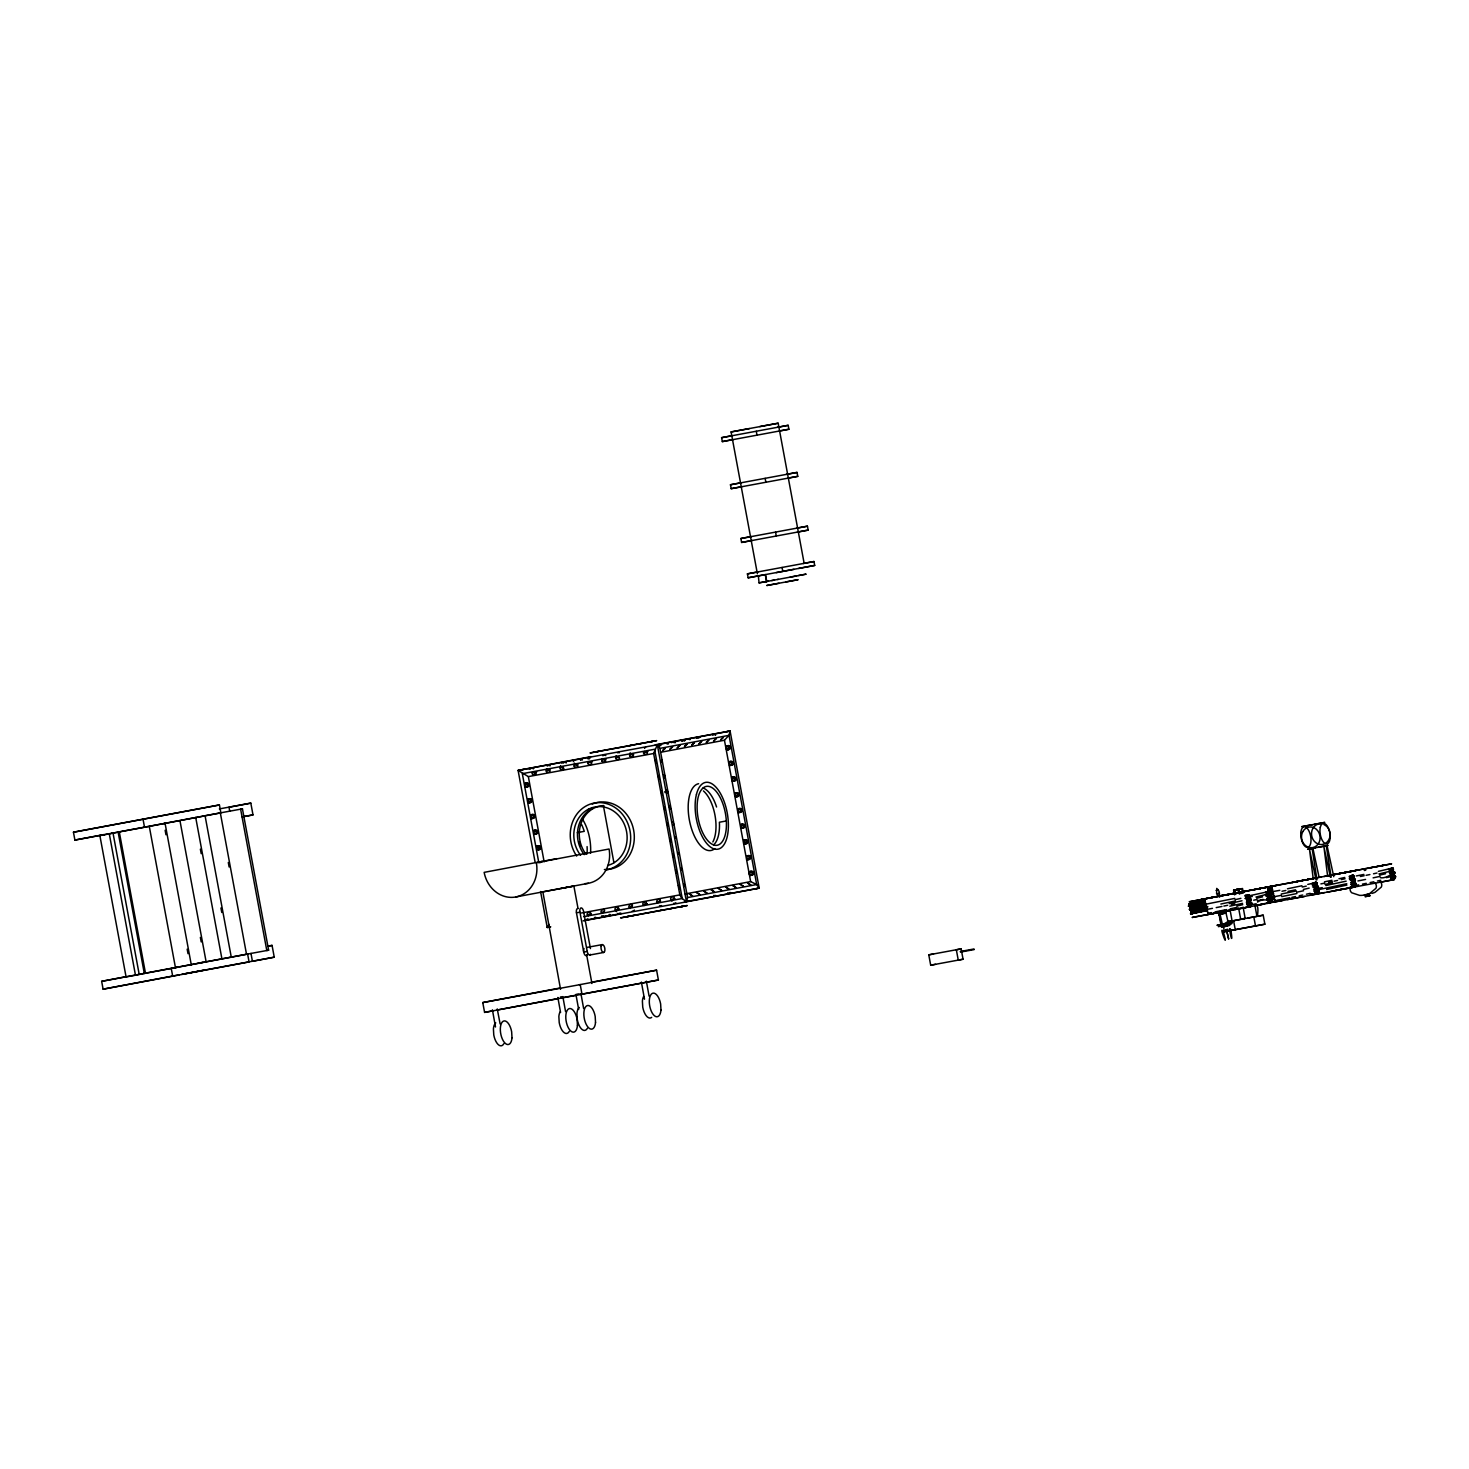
<?xml version="1.0" encoding="UTF-8"?>
<svg xmlns="http://www.w3.org/2000/svg" width="1469" height="1469" viewBox="0 0 1469 1469"><rect width="100%" height="100%" fill="white"/><g stroke="black" fill="none" stroke-linecap="round" stroke-linejoin="round"><path stroke-width="1.5" d="M1312.643 893.868L1312.239 894.933L1311.395 893.758M1352.086 886.45L1347.367 888.414M666.393 790.836L666.724 789.753L667.55 791.112M675.116 837.954L675.446 836.889L676.291 838.23M1206.343 906.189L1205.259 905.712L1206.104 904.886M1244.941 898.514C1248.779 898.055 1241.856 893.886 1247.897 895.19A30.261 0.955 -11.4 0 0 1248.54 894.823M1246.336 902.205C1249.788 902.297 1245.29 898.514 1246.997 899.726M1247.108 906.134L1248.375 904.684L1246.593 903.912M1265.543 894.584L1266.902 893.464L1265.525 892.069M1266.939 898.293C1272.852 894.86 1259.08 896.898 1270.244 895.025A30.592 0.955 -11.4 0 0 1269.491 894.676M1267.71 902.205C1272.136 899.616 1261.081 898.697 1257.501 902.095M1312.386 885.936L1313.415 884.393L1311.597 883.64M1316.573 888.176A30.665 0.955 -11.4 0 1 1317.326 888.525C1313.69 892.785 1314.773 885.623 1313.029 887.331M1314.278 893.483L1315.581 892.362L1313.984 891.059M1350.268 878.627L1349.387 878.958L1349.754 876.405M1351.425 882.52L1351.7 880.812L1350.25 880.17M1351.26 886.505L1352.527 885.054L1350.709 884.301M1388.517 868.969L1389.858 870.015L1388.829 871.558M1380.327 877.636C1384.184 879.086 1394.981 873.578 1389.472 872.953M1390.702 879.086C1393.971 879.233 1387.728 873.945 1393.971 875.855A30.592 0.955 -11.4 0 0 1393.218 875.487M1205.498 902.131C1204.341 905.363 1203.074 898.532 1205.314 901.14M1206.637 906.612L1205.351 905.418L1206.178 904.206M1207.61 910.413C1201.201 910.468 1216.093 902.26 1200.026 909.44M1272.631 889.792L1271.548 887.845L1272.393 890.251L1268.518 890.563M1268.592 894.511L1272.833 893.703L1273.348 891.554M1275.643 901.158L1255.775 905.528M601.721 915.866L602.951 915.922M608.992 914.489L610.223 914.544M660.977 745.389L659.397 745.683M668.248 744.012L667.018 743.938M675.52 742.635L674.289 742.579M682.791 741.257L681.561 741.202M663.492 774.696L664.502 774.953M667.697 793.37L667.661 791.626M670.598 809.07L669.791 805.508L669.331 807.032M672.233 821.832L673.224 822.071M673.518 824.788L673.573 823.54M685.178 893.96L750.641 881.602L756.664 884.54L687.565 897.577L686.482 901.856L682.222 898.495L679.835 894.86L653.632 753.505L657.322 744.71L686.482 901.856L583.138 920.861M655.247 744.82L730.075 730.974L729.01 735.345L659.912 748.382L657.377 744.801L655.651 745.04L730.093 731.066L759.198 888.139L684.756 902.113L686.427 901.801M1222.998 924.001L1220.904 924.442L1219.086 914.544L1219.876 911.459M1218.48 893.538L1216.626 893.978L1216.736 888.414C1221.455 891.463 1218.205 898.808 1220.151 896.384M960.451 952.077L974.167 949.598M1229.039 910.174L1228.047 910.082M1273.274 892.234L1272.227 892.766L1273.458 893.813M529.189 769.095L530.511 769.077M661.766 762.172L661.729 759.693M664.667 777.891L664.759 775.907M1206.857 908.044L1207.187 910.651L1200.724 911.882M1207.922 912.084L1207.922 914.544L1208.363 912.818M1272.613 891.701L1273.256 894.199M547.221 927.453L549.057 924.405L547.276 927.472L550.746 926.829L547.221 927.453L540.574 891.536M1227.368 925.415L1225.807 926.241M1267.159 899.983L1270.63 898.899A30.261 0.955 -11.4 0 0 1269.895 898.551M1206.728 908.117L1207.096 910.505M1274.78 897.743L1273.311 897.045L1274.284 895.521M661.16 752.201L724.437 740.247L729.01 735.271L756.664 884.485L759.198 888.121L684.425 901.874M1229.48 929.161C1231.224 924.442 1233.538 952.224 1229.516 929.161M595.679 917.299L594.394 917.537M1273.788 893.942L1269.014 894.86M689.181 739.531L690.118 739.586M696.453 738.154L697.389 738.209M588.059 918.97L587.123 918.915M1249.329 905.253L1250.248 905.014L1248.925 905.051M1268.996 895.319L1268.28 894.97M1269.712 899.248L1270.336 898.881A29.913 0.936 -11.4 0 0 1269.583 898.587L1273.752 897.834M1270.281 900.736L1269.675 901.103A29.674 0.936 -11.4 0 1 1270.575 901.525M1269.932 901.323L1270.556 900.956A30.353 0.955 -11.4 0 1 1271.218 901.378L1268.041 902.26L1271.713 900.919M1270.244 901.47L1269.528 901.121M1315.545 886.597L1316.169 886.229A29.913 0.936 -11.4 0 0 1315.398 885.936M1352.545 879.619L1353.169 879.252A29.913 0.936 -11.4 0 0 1352.398 878.958M1353.482 885.623L1354.106 885.256A30.353 0.955 -11.4 0 1 1354.767 885.678M1353.794 885.77L1353.078 885.44M974.02 948.974L960.304 951.49M1207.573 911.974L1207.959 914.544M1275.257 901.893L1274.743 899.322L1275.129 901.893L1282.272 900.607M1190.643 903.398L1188.954 904.335M1194.04 902.792L1188.752 904.629M1189.725 903.931L1190.955 903.508M1191.23 903.71L1190.753 904.206M1188.568 906.3L1189.853 905.859M1188.898 906.41L1191.359 905.565M1190.129 907.567L1191.377 907.126M1191.084 907.273L1190.349 908.044M1191.8 908.375L1189.302 909.238L1190.257 909.642M1189.449 909.55L1205.535 906.079M1190.294 910.101L1192.516 909.495M1192.112 911.055L1190.863 911.496L1192.277 911.533M1192.442 911L1191.065 911.974M1192.534 912.304L1190.826 913.259M1190.698 913.92L1196.354 912.69M1191.359 914.049L1192.626 913.626M1246.41 897.008L1249.127 896.219A31.29 0.973 -11.4 0 0 1249.788 895.833M1246.41 897.688L1249.109 896.898A31.124 0.973 -11.4 0 0 1249.77 896.512M1248.962 897.21L1246.153 898.036M1265.892 892.032L1268.849 891.334A30.592 0.955 -11.4 0 0 1268.096 890.967M1245.583 898.551L1248.76 897.467A30.665 0.955 -11.4 0 0 1249.403 897.082M1269.73 892.289L1266.866 893.134M1246.373 899.689L1249.642 898.955A30.592 0.955 -11.4 0 0 1248.889 898.606M1250.211 899.322L1247.365 900.148M1266.186 894.621L1269.363 893.556A30.665 0.955 -11.4 0 0 1268.628 893.189M1247.824 900.717L1250.523 899.928A31.29 0.973 -11.4 0 0 1249.77 899.561M1247.824 901.397L1250.505 900.607A31.124 0.973 -11.4 0 0 1249.752 900.24M1267.967 896.219L1270.814 895.392A31.088 0.973 -11.4 0 0 1270.061 895.025L1266.664 895.87M1250.376 900.919L1247.548 901.727M1246.704 902.26L1250.156 901.176A30.665 0.955 -11.4 0 0 1249.421 900.828M1312.148 883.328L1315.398 882.594A30.592 0.955 -11.4 0 0 1316.04 882.208M1271.126 895.998L1268.261 896.824M1268.463 897.118L1271.162 896.329A31.253 0.973 -11.4 0 0 1271.823 895.943M1247.108 903.619L1250.358 902.884A31.088 0.973 -11.4 0 1 1250.927 903.251L1248.246 904.023M1248.007 903.802L1250.67 903.031A30.867 0.973 -11.4 0 0 1249.917 902.664A30.261 0.955 -11.4 0 0 1249.293 902.48M1313.451 885.348L1316.132 884.558A30.922 0.973 -11.4 0 0 1315.379 884.191M1315.177 884.467A30.665 0.955 -11.4 0 1 1315.912 884.815L1313.268 885.605M1247.438 906.189L1250.89 905.106A30.665 0.955 -11.4 0 0 1250.137 904.757M1349.13 876.369L1352.398 875.634A30.592 0.955 -11.4 0 0 1351.645 875.285M1271.548 899.322L1268.702 900.148M1313.855 887.001L1316.793 886.303A30.592 0.955 -11.4 0 0 1316.059 885.954M1269.161 900.717L1271.86 899.928A31.29 0.973 -11.4 0 0 1271.089 899.561M1269.198 901.048L1271.897 900.258A31.253 0.973 -11.4 0 0 1271.126 899.909M1314.865 887.735L1317.564 886.945A31.235 0.973 -11.4 0 0 1316.812 886.578M1269.143 901.378L1271.842 900.607A31.124 0.973 -11.4 0 0 1271.089 900.24M1350.617 877.727L1353.316 876.938A31.253 0.973 -11.4 0 0 1352.563 876.589A29.968 0.936 -11.4 0 1 1352.031 876.883M1349.736 878.939L1352.912 877.856A30.665 0.955 -11.4 0 0 1352.178 877.507M1314.278 890.948L1316.848 890.196M1350.544 880.06L1353.794 879.343A30.592 0.955 -11.4 0 0 1353.041 878.976M1389.894 869.648L1392.612 868.858A31.235 0.973 -11.4 0 0 1391.841 868.51M1392.722 869.189L1389.858 870.015M1352.013 881.437L1354.712 880.647A31.253 0.973 -11.4 0 0 1353.959 880.28A29.968 0.936 -11.4 0 1 1353.426 880.592M1315.747 892.326L1318.446 891.536A31.253 0.973 -11.4 0 0 1317.693 891.169M1353.775 880.941A30.922 0.973 -11.4 0 1 1354.528 881.29L1351.535 882.355M1350.856 882.649L1354.308 881.565A30.665 0.955 -11.4 0 0 1353.573 881.198M1389.178 871.521L1392.355 870.438A30.665 0.955 -11.4 0 0 1391.62 870.089M1351.26 883.989L1353.849 883.236A29.913 0.936 -11.4 0 0 1353.133 882.887M1389.986 872.641L1392.575 871.888M1391.308 873.357L1394.008 872.568A31.235 0.973 -11.4 0 0 1393.236 872.2M1355.41 884.228L1351.609 885.256M1390.317 873.926L1394.118 872.898A31.29 0.973 -11.4 0 0 1393.365 872.531M1352.747 885.366L1355.446 884.577A31.253 0.973 -11.4 0 0 1354.675 884.209M1394.154 873.229L1391.29 874.055M1352.692 885.697L1355.391 884.907A31.124 0.973 -11.4 0 0 1354.638 884.558M1390.445 876.681L1393.291 875.818M1394.54 876.222L1391.694 877.03M1392.19 877.948L1394.889 877.158A31.253 0.973 -11.4 0 0 1394.136 876.791A29.968 0.936 -11.4 0 1 1393.604 877.103M1394.705 877.801L1391.235 879.16M1390.996 879.16L1394.21 878.26A30.353 0.955 -11.4 0 0 1393.475 877.911M1216.075 890.434L1218.242 889.939M1219.858 913.222L1225.128 912.065L1226.009 913.002L1228.249 922.771L1226.89 923.101M1220.298 914.232L1218.664 914.654L1226.009 913.002M1223.971 923.781L1216.956 925.341L1228.635 922.661L1227.239 922.936M1219.472 913.314L1225.403 911.974L1224.301 912.194M1219.086 914.544L1225.679 913.02M1221.327 924.313L1219.399 914.526M1226.744 924.625L1229.406 923.946L1229.737 925.415L1221.51 927.325L1221.161 925.874L1226.744 924.625L1227.074 926.094M1219.123 893.409L1217.177 893.831M1244.904 895.998L1248.54 895.392A30.867 0.973 -11.4 0 0 1247.787 895.043M1245.969 896.439L1248.797 895.613A31.088 0.973 -11.4 0 0 1248.044 895.264M1246.134 896.733L1248.999 895.906A31.235 0.973 -11.4 0 0 1249.66 895.502M1266.205 892.105L1250.174 895.594M1246.3 897.394L1249.164 896.567A31.253 0.973 -11.4 0 0 1249.825 896.163M1266.351 892.289L1269.143 891.463A30.867 0.973 -11.4 0 0 1268.39 891.114M1266.572 892.509L1269.418 891.683A31.088 0.973 -11.4 0 0 1268.647 891.334A30.261 0.955 -11.4 0 0 1269.143 890.893M1266.737 892.803L1269.602 891.977A31.235 0.973 -11.4 0 0 1268.849 891.61M1266.902 893.464L1269.767 892.638A31.253 0.973 -11.4 0 0 1269.014 892.271A29.968 0.936 -11.4 0 1 1268.481 892.583M1266.866 893.795L1269.712 892.968A31.124 0.973 -11.4 0 0 1268.959 892.619M1266.755 894.107L1269.583 893.281A30.922 0.973 -11.4 0 0 1268.83 892.932M1266.719 894.327L1255.94 897.045M1307.777 884.411L1312.753 883.365M1247.144 899.909L1249.935 899.101A30.867 0.973 -11.4 0 0 1249.201 898.734M1312.9 883.567L1315.71 882.74A30.867 0.973 -11.4 0 0 1314.957 882.392M1313.121 883.787L1315.967 882.961A31.088 0.973 -11.4 0 0 1315.214 882.612M1247.548 900.424L1250.413 899.597A31.235 0.973 -11.4 0 0 1249.642 899.23M1313.304 884.081L1316.169 883.255A31.235 0.973 -11.4 0 0 1315.398 882.887M1313.415 884.393L1316.279 883.567A31.29 0.973 -11.4 0 0 1315.526 883.2M1247.695 901.103L1250.56 900.258A31.253 0.973 -11.4 0 0 1249.807 899.909M1267.747 895.98L1270.556 895.172A30.867 0.973 -11.4 0 0 1269.804 894.823M1313.451 884.742L1316.316 883.916A31.253 0.973 -11.4 0 0 1315.563 883.548M1313.415 885.072L1316.261 884.246A31.124 0.973 -11.4 0 0 1315.508 883.879M1268.151 896.494L1271.016 895.668A31.235 0.973 -11.4 0 0 1270.244 895.319M1349.901 876.589L1352.692 875.781A30.867 0.973 -11.4 0 0 1351.957 875.414M1350.121 876.828L1352.967 876.001A31.088 0.973 -11.4 0 0 1352.214 875.634A30.261 0.955 -11.4 0 0 1352.71 875.193M1268.261 897.504L1271.107 896.678A31.124 0.973 -11.4 0 0 1271.768 896.292M1350.286 877.103L1353.151 876.277A31.235 0.973 -11.4 0 0 1352.398 875.928M1350.415 877.434L1353.28 876.607A31.29 0.973 -11.4 0 0 1352.527 876.24M1313.47 887.056L1316.132 886.266L1314.828 886.248M1246.777 903.729L1247.714 903.655M1350.415 878.113L1353.261 877.287A31.124 0.973 -11.4 0 0 1352.508 876.92M1314.296 887.258L1317.105 886.45A30.867 0.973 -11.4 0 0 1316.353 886.082M1350.305 878.407L1353.133 877.599A30.922 0.973 -11.4 0 0 1352.38 877.232M1314.516 887.496L1317.362 886.67A31.088 0.973 -11.4 0 0 1316.61 886.303M1389.068 869.024L1392.135 868.363A30.867 0.973 -11.4 0 0 1391.4 868.014A30.261 0.955 -11.4 0 0 1392.153 867.775M1248.264 904.353L1251.129 903.527A31.235 0.973 -11.4 0 0 1250.376 903.16M1389.564 869.409L1392.41 868.583A31.088 0.973 -11.4 0 0 1391.657 868.216M1248.375 904.684L1251.257 903.857A31.29 0.973 -11.4 0 0 1250.486 903.49M1267.931 899.689L1270.979 898.955A30.592 0.955 -11.4 0 0 1270.226 898.606M1314.81 888.102L1317.693 887.276A31.29 0.973 -11.4 0 0 1316.922 886.909M1248.411 905.014L1251.294 904.188A31.253 0.973 -11.4 0 0 1250.523 903.821M1268.463 899.909L1271.273 899.101A30.867 0.973 -11.4 0 0 1270.52 898.734M1314.847 888.433L1317.711 887.607A31.253 0.973 -11.4 0 0 1316.958 887.239M1248.393 905.345L1251.239 904.537A31.124 0.973 -11.4 0 0 1250.486 904.169M1314.81 888.782L1317.675 887.955A31.124 0.973 -11.4 0 0 1316.903 887.588M1248.283 905.657L1251.092 904.849A30.922 0.973 -11.4 0 0 1250.339 904.482M1268.867 900.424L1271.732 899.597A31.235 0.973 -11.4 0 0 1270.979 899.23M1389.894 870.364L1392.759 869.538A31.253 0.973 -11.4 0 0 1392.006 869.171M1313.782 889.626L1317.528 888.268A30.922 0.973 -11.4 0 0 1316.775 887.9M1351.296 880.298L1354.106 879.49A30.867 0.973 -11.4 0 0 1353.353 879.123M1351.517 880.519L1354.363 879.711A31.088 0.973 -11.4 0 0 1353.61 879.343A30.261 0.955 -11.4 0 0 1352.729 878.921M1351.7 880.812L1354.565 879.986A31.235 0.973 -11.4 0 0 1353.794 879.619M1389.454 871.411L1378.932 873.945M1351.811 881.143L1354.675 880.298A31.29 0.973 -11.4 0 0 1353.922 879.949M1314.884 891.004L1317.528 890.232A30.592 0.955 -11.4 0 0 1316.775 889.883M1351.811 881.804L1354.657 880.978A31.124 0.973 -11.4 0 0 1353.904 880.629M1315.03 891.187L1317.84 890.379A30.867 0.973 -11.4 0 0 1317.087 890.012M1389.656 872.77L1393.236 871.925A30.592 0.955 -11.4 0 0 1392.483 871.576M1315.251 891.408L1318.097 890.6A31.088 0.973 -11.4 0 0 1317.344 890.232A30.261 0.955 -11.4 0 0 1316.463 889.828M1390.482 872.715L1393.548 872.072A30.867 0.973 -11.4 0 0 1392.796 871.705A30.261 0.955 -11.4 0 0 1392.171 871.521M1315.434 891.701L1318.299 890.875A31.235 0.973 -11.4 0 0 1317.528 890.508M1390.959 873.1L1393.806 872.292A31.088 0.973 -11.4 0 0 1393.053 871.925M1315.545 892.032L1318.409 891.187A31.29 0.973 -11.4 0 0 1317.656 890.838M1315.545 892.693L1318.391 891.867A31.124 0.973 -11.4 0 0 1317.638 891.518M1351.884 884.044L1354.528 883.273A30.592 0.955 -11.4 0 0 1353.775 882.906M1391.253 874.386L1394.099 873.578A31.124 0.973 -11.4 0 0 1393.346 873.21M1352.013 884.228L1354.822 883.402A30.867 0.973 -11.4 0 0 1354.069 883.053M1352.251 884.448L1355.097 883.622A31.088 0.973 -11.4 0 0 1354.326 883.273A30.261 0.955 -11.4 0 0 1353.445 882.851M1390.757 875.138L1393.971 873.871A30.922 0.973 -11.4 0 0 1393.218 873.522M1352.416 884.742L1355.281 883.916A31.235 0.973 -11.4 0 0 1354.528 883.548M1352.435 886.046L1355.263 885.219A30.922 0.973 -11.4 0 0 1354.51 884.871M1386.35 877.654L1391.014 876.552M1352.398 886.266L1351.498 886.597L1355.042 885.495A30.665 0.955 -11.4 0 0 1354.289 885.128M1391.198 876.644L1394.265 876.001A30.867 0.973 -11.4 0 0 1393.512 875.634M1391.859 877.324L1394.724 876.497A31.235 0.973 -11.4 0 0 1393.971 876.13M1391.969 877.654L1394.852 876.809A31.29 0.973 -11.4 0 0 1395.513 876.424M1391.988 878.315L1394.834 877.489A31.124 0.973 -11.4 0 0 1395.495 877.103M1219.307 926.26C1212.751 928.096 1241.709 921.283 1228.617 924.111M1225.954 926.278L1223.144 926.296M1222.557 930.74C1219.197 926.315 1229.81 954.262 1222.961 930.667M1228.506 938.911L1226.468 929.767L1228.745 938.856M1219.876 896.476L1218.793 896.733M1225.972 923.322L1232.509 921.761L1228.213 922.789M1189.688 903.582L1193.764 902.664M1190.404 904.684L1193.581 903.949M1190.165 905.969L1194.444 904.849M1194.591 906.391L1189.817 907.713M1190.606 908.797L1205.425 905.767M1191.561 909.678L1200.228 907.915M1191.579 911.423L1195.307 910.321M1191.341 912.708L1206.141 909.697M1191.983 913.479L1200.485 911.827M1227.111 923.12L1223.089 924.038M1242.021 900.772L1229.241 903.6M1338.92 878.793L1344.778 877.452M1256.785 898.183L1262.624 896.843M1378.363 871.374L1391.841 868.216A30.592 0.955 -11.4 0 0 1392.483 867.83M1242.59 903.343L1229.792 906.189M1303.334 889.443L1309.173 888.121M1257.335 900.754L1263.211 899.414M1236.898 906.024L1242.737 904.684M1346.173 881.143L1325.864 885.55M1379.777 875.065L1385.616 873.724M1346.761 883.714L1318.74 889.645M1346.908 885.072L1326.599 889.479M1369.787 893.886L1364.297 894.933L1365.234 894.694M1234.768 898.404L1199.292 905.51M1301.938 885.752L1287.468 888.8M1235.337 900.974L1220.831 904.041M497.257 1008.946L500.121 1023.93M641.384 982.063L644.505 999.214M757.38 573.755L731.085 431.941L778.166 423.219L804.039 562.774M774.438 580.053L759.069 582.862L758.335 575.885M759.069 582.862L768.452 581.136M766.028 581.577L767.791 581.247M560.552 989.316L542.851 891.83M577.978 908.228L573.883 886.082L542.502 891.903M1234.419 894.676L1233.593 890.177L1237.486 889.443L1233.997 890.104L1234.823 894.603M1238.349 889.278L1236.237 889.681M1259.833 888.561L1260.788 888.396L1240.13 892.252M1324.469 881.841L1331.997 880.28M1288.001 891.389L1295.548 889.828M1324.983 884.43L1332.548 882.869M1296.411 890.948L1281.243 894.015M1296.943 893.519L1281.739 896.604M1229.975 909.476L1232.05 920.732L1227.551 921.559M1238.587 907.897L1240.662 919.153L1241.709 918.951M1243.398 918.639L1245.161 918.309L1243.086 907.052M1258.327 915.83C1256.087 918.364 1259.943 907.769 1256.252 904.573M1193.177 902.682L1198.337 901.635M1192.699 903.049L1198.796 901.819M1192.553 903.325L1199.016 902.021M1192.865 904.904L1199.31 903.6M1199.2 903.876L1188.292 906.098L1190.331 906.446M1193.397 905.216L1199.035 904.078M1194.315 906.538L1199.732 905.345M1194.113 906.74L1205.48 904.518M1199.861 906.648L1190.037 908.999M1199.751 907.915L1189.963 909.99L1191.726 910.156M1195.05 910.449L1200.467 909.274M1194.83 910.67L1206.214 908.448M1195.803 912.873L1200.944 911.845M1224.32 910.394L1225.128 912.065M1242.315 893.207C1242.829 884.301 1235.906 891.15 1239.248 893.776M1356.273 875.946L1363.911 874.422M1346.412 872.329L1348.101 872.017L1340.701 873.265L1358.494 869.942M597.24 751.595L593.917 752.238L616.925 748.033M649.445 741.974L652.769 741.331L636.995 744.214M627.814 916.527L624.49 917.152L633.984 915.444M680.018 906.887L683.342 906.244L682.002 906.483M1316.077 879.968L1309.503 849.339L1313.157 878.223M1327.15 846.089L1333.76 876.699M1218.15 896.292L1223.31 895.3M1301.883 880.684C1307.263 879.637 1288.129 883.034 1302.636 880.464M1287.45 899.542L1355.097 886.945L1345.604 888.672M73.45 832.207L219.414 804.957L220.864 812.816L144.513 827.231L74.901 840.066L73.45 832.207L219.414 804.957M242.091 816.948L252.999 814.891L250.813 803.121L228.999 807.234L229.733 811.163M74.901 840.066L104.097 834.557M242.44 808.831L240.622 809.18L266.807 950.535L268.625 950.186L242.44 808.831L218.881 813.165M518.098 770.435L590.832 756.682M588.426 809.217L592.062 808.538M556.861 858.63L484.146 872.366A29.949 26.534 79.3 0 0 515.711 896.99L588.426 883.273M272.059 945.393L267.707 946.22L272.059 945.393L274.244 957.182L252.429 961.295L250.979 953.436M101.655 981.329L247.618 954.06L249.069 961.92L103.105 989.17L101.655 981.329L126.352 976.665M103.105 989.17L179.457 974.755M182.817 974.131L204.632 970.017M584.662 920.402L621.607 913.443M591.291 982.228L656.588 970.183L658.406 980.007L484.586 1012.398L482.768 1002.574L559.964 988.013M579.392 984.744L656.588 970.183M484.586 1012.398L493.584 1010.69M498.064 1009.846L558.697 998.406M1198.098 901.691L1204.58 900.46M1197.731 902.021L1204.984 900.644M1267.582 888.598L1272.154 887.992M1197.621 902.297L1205.168 900.864M1268.224 888.984L1272.319 888.212M1203.937 901.397L1188.66 904.941M1203.956 901.727L1188.641 905.29M1204.011 902.058L1188.696 905.638M1267.71 889.902L1271.879 889.112M928.775 954.85L961.13 948.864L963.058 959.22L930.685 965.206L928.775 954.85L933.568 953.932M1204.121 902.388L1188.843 905.932M961.13 948.864L956.337 949.764L958.265 960.138L963.058 959.22M1197.914 903.857L1205.461 902.443M1198.116 904.078L1205.37 902.701M1268.408 890.838L1272.521 890.049M1198.355 904.206L1205.241 902.902M1267.618 891.15L1272.393 890.251M1268.757 892.326L1279.83 890.324M1268.555 892.454L1272.962 891.812M1205.388 904.775L1190.165 908.319M1268.298 892.932L1272.54 892.124M1205.351 905.088L1190.055 908.65M1268.243 893.244L1272.503 892.436M1198.961 906.648L1205.351 905.418M1272.521 892.766L1268.243 893.574A30.023 0.936 -11.4 0 1 1268.775 893.868M1268.316 893.923L1272.576 893.115M1268.426 894.235L1272.687 893.427M1205.682 906.355L1190.478 909.899M1199.512 907.769L1206.067 906.704M1268.794 894.713L1273.421 894.107M1199.989 907.952L1206.453 906.722M1206.122 908.705L1190.882 912.249M1206.067 909.017L1190.79 912.58M1206.857 909.384L1190.753 912.928M1206.251 910.009L1190.973 913.571M1269.161 898.165L1273.421 897.357M1206.416 910.284L1190.404 913.736L1192.461 914.067M1269.326 898.44L1273.568 897.632M1200.246 911.698L1206.784 910.633M1269.749 898.789C1278.14 902.039 1271.493 891.206 1274.394 897.963M930.685 965.206L935.496 964.307M1227.074 921.889L1263.211 915.187L1264.882 924.185L1224.411 931.695L1223.567 927.196M1367.474 896.237C1358.825 897.779 1376.435 894.529 1367.786 896.072M1224.411 931.695L1264.882 924.185M777.34 427.314L788.174 425.312L788.908 429.242L722.326 441.6L721.591 437.67L732.223 435.669M721.591 437.67L788.174 425.312M722.326 441.6L732.958 439.598M786.19 474.414L797.043 472.412L797.777 476.342L731.195 488.681L730.46 484.752L741.092 482.768M730.46 484.752L797.043 472.412M731.195 488.681L741.827 486.698M796.602 528.179L807.436 526.177L808.17 530.107L741.588 542.447L740.872 538.517L751.485 536.534M740.872 538.517L807.436 526.177M741.588 542.447L752.22 540.463M803.139 563.508L813.991 561.525L814.707 565.436L748.143 577.794L747.409 573.865L758.041 571.882M747.409 573.865L813.991 561.525M748.143 577.794L759.124 575.738M798.677 568.448L814.707 565.436M790.138 577.133L796.694 575.885M601.666 750.769L590.005 752.973L598.489 751.43M598.764 751.302L607.56 749.667M639.125 743.902L656.698 740.615L648.196 742.157M632.221 915.683L620.561 917.886L629.044 916.344M629.338 916.215L638.115 914.581M669.699 908.815L687.253 905.528L678.77 907.071M1312.607 848.292L1307.594 849.229L1312.974 848.715L1319.07 877.158M1209.097 898.055L1200.963 899.597L1214.808 897.045M1227.643 894.492L1219.509 895.998L1232.748 893.556M1250.798 890.269L1260.898 888.414M1264.093 887.643L1279.536 884.797M1275.459 885.55L1268.188 886.927L1282.914 884.228M1217.544 896.365L1209.795 897.853L1217.654 896.421M1228.121 894.584L1236.274 893.042L1219.288 896.127M1223.952 895.356L1248.044 890.857L1232.252 893.74M1343.125 872.953L1332.787 874.734L1342.28 873.008M1376.067 866.747L1383.725 865.296L1378.785 866.196M1344.447 872.715L1352.196 871.246L1342.703 872.972M1364.297 870.474L1365.748 870.199M1349.332 887.864L1326.929 892.234M1380.915 882.116L1394.54 879.527L1351.48 887.57L1350.911 886.67L1351.682 887.533M1263.817 904.114L1224.118 911.496M1220.445 912.084L1192.093 917.482L1250.945 906.575L1235.154 909.44M1343.437 888.965L1335.707 890.453L1345.2 888.727M776.201 572.635L793.958 569.329M777.468 579.502L806.15 574.14L798.548 575.517M150.077 826.111L179.934 820.528L206.137 961.883L204.962 962.103M180.742 820.345L205.072 815.791L231.276 957.145L230.1 957.347M205.329 815.699L220.332 812.926L246.517 954.281L139.628 974.369M99.874 835.567L113.04 833.18L139.224 974.535L126.077 976.922L99.874 835.567L103.62 834.869M144.311 973.433L118.108 832.078L149.269 826.294L175.454 967.667M605.448 750.053L641.237 743.516M616.08 748.198L633.341 745.003M523.441 769.425L518.098 770.417L535.138 862.413M724.731 732.003L730.038 731.011M560.993 888.451L573.883 886.082M753.836 889.057L759.216 888.066M636.022 914.967L661.179 910.303M662.721 910.119L671.81 908.448M646.635 913.112L663.896 909.917M1312.496 824.66C1274.523 831.766 1351.939 817.315 1313.965 824.421M1315.067 847.833L1328.123 845.428L1318.005 847.319M576.748 994.256L579.19 993.815M1233.593 890.177L1242.535 888.506L1243.325 893.023M1233.997 890.104L1236.788 889.571M1325.919 876.075L1355.795 870.529M1360.294 869.666L1345.641 872.384M1360.973 869.464L1391.639 863.827L1363.452 869.097M1284.016 883.952L1293.051 882.281M1313.157 878.517L1336.404 874.128M1353.39 870.86L1365.931 868.638M1225.036 895.08L1189.192 901.764L1217.819 896.439M1230.398 893.978L1240.46 892.216M1241.801 891.848L1245.639 891.15M1276.965 885.238L1294.593 882.079M1317.748 877.581L1321.531 876.883M1324.01 876.516L1332.695 874.9M1292.022 882.538L1301.571 880.776M1307.098 879.564L1313.947 878.278M1331.593 875.12L1353.114 870.933M1324.432 892.583L1309.889 895.282M1220.28 912.194L1212.715 913.608L1220.555 912.12M1304.472 896.494L1266.994 903.343C1281.464 901.03 1249.311 906.52 1263.817 904.004M1244.023 918.786L1232.05 920.99M1247.493 918.125L1256.95 916.362L1254.857 905.106M749.502 428.562L731.085 431.941M759.767 426.579L778.166 423.219M780.223 430.839L788.908 429.242M789.092 477.939L797.777 476.342M797.336 532.09L808.17 530.107M771.702 580.567L778.295 579.337M785.86 581.944L798.126 579.686L766.745 585.507L779.011 583.266M219.377 808.905L250.813 803.121M244.019 816.544L252.999 814.891M629.779 745.536L638.795 743.865M657.341 744.746L518.098 770.417L528.344 776.605L653.632 753.505M577.299 832.629L584.258 831.344A29.949 13.882 79.6 0 0 581.577 824.513M726.347 820.951L719.388 822.236A29.949 13.882 79.6 0 1 713.603 844.877A29.949 13.882 79.6 0 1 698.271 796.804A29.949 13.882 79.6 0 1 723.519 805.71A29.949 13.882 79.6 0 1 713.512 844.932M198.223 963.168L202.704 962.342M247.214 954.134L268.625 950.186M181.715 974.351L274.244 957.182M590.575 954.336A3.985 1.855 79.6 0 1 587.214 951.453L583.744 952.096L576.454 912.818L579.943 912.176A3.985 1.855 79.6 0 1 581.026 907.915A3.985 1.855 79.6 0 1 583.579 911.496L590.446 948.588M581.393 913.02L679.89 894.878L682.277 898.514L583.652 916.693M631.321 915.94L647.498 912.947M660.352 910.468L682.093 906.446M586.994 947.413L602.235 944.604M589.767 955.034L603.686 952.463M1315.343 847.815L1312.184 848.862L1316.977 879.821M482.768 1002.574L580.218 984.597L582.036 994.421M560.956 997.965L576.454 995.119M580.879 994.293L658.406 980.007M1239.267 889.131L1241.489 888.708M1296.962 881.565L1315.196 878.205L1293.344 882.153L1297.917 881.327M1338.167 873.816L1342.905 872.935M1224.613 895.117L1218.609 896.219M1253.828 889.645L1260.916 888.304M1309.136 879.27L1292.187 882.428M1249.219 890.508L1279.352 884.907M1307.373 879.582L1316.353 877.948M1368.631 868.05L1375.847 866.71M1222.41 895.576L1234.511 893.299M1243.931 891.481L1252.855 889.81M1224.301 911.441L1228.488 910.67M1243.949 918.529L1245.161 918.309M1242.425 918.823L1240.662 919.153M1235.227 889.865L1237.027 889.535M1264.074 887.753C1276.873 885.532 1254.067 889.461 1257.666 888.892M1241.287 893.409L1239.469 893.74L1238.642 889.241M1256.693 916.362L1263.211 915.187M560.479 996.974L561.709 996.753M219.156 813.128L220.332 812.926M194.551 817.774L195.726 817.554L221.929 958.908L220.754 959.128M163.885 823.54L165.061 823.319L191.264 964.692L190.089 964.894M111.552 833.345L117.189 832.335M200.115 962.929L201.29 962.709M174.278 967.869L178.41 967.079M757.784 575.995L765.386 574.618L766.818 581.467M1390.5 875.23L1393.493 874.349A30.353 0.955 -11.4 0 0 1392.741 873.982M1268.078 895.245L1269.4 895.209A29.582 0.918 -11.4 0 0 1268.537 894.768M566.153 762.044L566.098 763.072M1312.239 894.952L1311.56 893.74M1188.733 903.857L1190.478 904.023M1189.89 906.208L1190.882 906.061M1205.957 906.924L1205.718 904.482M573.791 760.74L573.369 761.695M589.675 758.628L587.637 758.647M582.385 759.987L580.42 759.289L580.641 760.318M1220.096 914.379L1222.337 924.148M664.851 791.516L665.09 792.617M679.321 854.444L678.366 852.589L678.072 854.15M682.222 870.144L681.267 868.289L681.047 870.364M684.095 886.56L684.205 883.989L685.233 886.358M1330.455 877.287L1323.9 846.658L1327.554 875.561M1253.828 916.95L1255.499 925.947M1234.988 889.92L1235.815 894.419M1233.593 920.696L1235.264 929.712M775.559 532.145L776.293 536.075M782.096 567.493L782.83 571.423M765.165 478.38L765.882 482.309M756.296 431.298L757.012 435.228M765.276 574.636L766.543 581.522M724.437 740.192L750.641 881.602M659.912 748.382L687.584 897.596M682.222 898.495L654.568 749.282L522.321 773.667L538.829 862.744M603.557 806.536L613.913 862.725M579.943 912.176L587.214 951.453M586.608 954.721L591.934 983.495M528.344 776.605L544.154 861.862M228.301 862.487L229.127 866.985M220.938 907.989L221.782 912.488M200.372 849.174L201.216 853.673M200.372 937.424L201.216 941.904M165.134 830.279L165.96 834.759M187.169 949.194L188.014 953.675M171.267 968.493L172.718 976.334M143.062 819.371L144.513 827.231M119.283 831.876L145.486 973.231M109.294 833.878L135.479 975.232M646.36 981.163L649.096 996.166M580.916 993.521L583.634 1008.524M575.921 994.421L578.657 1009.423M562.829 996.57L565.565 1011.572M557.853 997.469L560.57 1012.472M492.409 1009.827L495.512 1026.978M1326.342 846.236L1331.189 877.177M515.711 896.99A29.949 26.534 79.3 0 0 536.35 862.744L609.066 849.009A29.949 26.534 79.3 0 1 584.974 883.64M651.685 1017.374A11.972 5.545 79.6 0 1 642.743 1007.183L642.394 1001.16A11.972 5.545 79.6 0 1 643.624 996.496M587.343 1028.337A11.972 5.545 79.6 0 1 577.28 1019.541L576.95 1013.518A11.972 5.545 79.6 0 1 579.263 1007.459M569.274 1031.385A11.972 5.545 79.6 0 1 559.212 1022.589L558.863 1016.566A11.972 5.545 79.6 0 1 560.093 1011.902M503.812 1043.743A11.972 5.545 79.6 0 1 493.768 1034.947L493.419 1028.924A11.972 5.545 79.6 0 1 495.751 1022.865M576.454 912.818A3.985 1.855 79.6 0 1 578.052 908.595M587.361 954.281A3.985 1.855 79.6 0 1 584.552 954.409A3.985 1.855 79.6 0 1 584.019 948.515M644.542 748.364A2.002 1.249 14.3 0 1 645.589 747.464M592.227 761.511A2.002 1.249 14.3 0 1 588.83 761.805M578.033 764.688A2.002 1.249 14.3 0 1 574.526 763.09M533.21 768.966A2.002 1.249 14.3 0 1 533.853 768.177M602.914 755.819A2.002 1.249 14.3 0 1 605.834 755.58M561.691 763.054A2.002 1.249 14.3 0 1 563.6 763.072M550.159 769.793A2.002 1.249 14.3 0 1 546.597 768.838M547.221 766.083A2.002 1.249 14.3 0 1 550.14 765.845M606.073 759.271A2.002 1.249 14.3 0 1 602.29 758.573M617.384 752.771A2.002 1.249 14.3 0 1 619.294 752.789M633.69 754.405A2.002 1.249 14.3 0 1 630.183 752.789M588.904 758.702A2.002 1.249 14.3 0 1 589.95 757.784M536.589 771.813A2.002 1.249 14.3 0 1 533.174 772.088M647.921 751.247A2.002 1.249 14.3 0 1 644.524 751.522M619.018 757.288A2.002 1.249 14.3 0 1 616.172 755.672M712.777 735.253A2.002 1.249 -35.4 0 1 715.513 735.4M684.315 741.147A2.002 1.249 -35.4 0 1 685.362 740.082M671.443 742.653A2.002 1.249 -35.4 0 1 673.481 742.506M698.509 738.191A2.002 1.249 -35.4 0 1 700.199 737.163M657.102 745.517A2.002 1.249 -35.4 0 1 659.838 745.664M730.13 892.399A2.002 1.249 14.3 0 1 727.669 892.84M715.66 895.429A2.002 1.249 14.3 0 1 713.732 895.411M616.484 911.625A2.002 1.249 -35.4 0 1 619.183 908.852M634.424 910.046A2.002 1.249 -35.4 0 1 632.276 911.111M632.221 906.263A2.002 1.249 -35.4 0 0 630.054 908.466A2.002 1.249 -35.4 0 1 632.294 906.244M675.832 902.701A2.002 1.249 -35.4 0 1 673.665 903.325M605.797 915.848A2.002 1.249 -35.4 0 1 603.759 915.995M658.167 902.554A2.002 1.249 -35.4 0 1 660.573 901.085M661.491 905.583A2.002 1.249 -35.4 0 1 659.452 905.73M588.39 915.775A2.002 1.249 -35.4 0 1 591.346 913.993M620.138 912.965A2.002 1.249 -35.4 0 1 617.678 913.424M671.957 901.158A2.002 1.249 -35.4 0 1 675.152 898.844M602.474 912.818A2.002 1.249 -35.4 0 1 604.438 911.386M586.058 854.279A29.949 26.534 79.3 0 1 581.191 823.026A29.949 26.534 79.3 0 1 603.924 805.563M584.24 854.627A29.949 26.534 79.3 0 1 592.08 808.538M592.246 804.076A33.952 30.078 79.3 0 1 633.672 830.279A33.952 30.078 79.3 0 1 604.383 869.538M580.586 855.307A29.949 26.534 79.3 0 1 585.911 810.723A29.949 26.534 79.3 0 1 624.766 825.339A29.949 26.534 79.3 0 1 607.615 865.498M576.674 856.078A33.952 30.078 79.3 0 1 585.654 806.224A33.952 30.078 79.3 0 1 628.75 825.945A33.952 30.078 79.3 0 1 606.642 869.795M536.736 846.438A2.002 1.91 79.8 0 1 539.711 847.117A2.002 1.91 79.8 0 1 538.352 849.927M533.835 830.719A2.002 1.91 79.8 0 1 536.405 830.83A2.002 1.91 79.8 0 1 536.571 833.529A2.002 1.91 79.8 0 1 534.018 833.878M530.915 815.02A2.002 1.91 79.8 0 1 533.504 815.13A2.002 1.91 79.8 0 1 533.651 817.829A2.002 1.91 79.8 0 1 531.099 818.178M528.032 799.283A2.002 1.91 79.8 0 1 530.603 799.393A2.002 1.91 79.8 0 1 530.768 802.074A2.002 1.91 79.8 0 1 528.216 802.441M539.949 862.799A2.002 1.91 79.8 0 1 542.373 861.605M525.112 783.565A2.002 1.91 79.8 0 1 527.683 783.675A2.002 1.91 79.8 0 1 527.848 786.374A2.002 1.91 79.8 0 1 525.296 786.723M536.424 772.033A2.002 1.249 14.3 0 1 533.1 772.015M703.412 790.928A29.949 13.882 79.6 0 1 712.869 841.939M703.063 787.99A29.949 13.882 79.6 0 1 716.56 806.995M714.779 848.586A33.952 15.718 79.6 0 1 690.301 824.348A33.952 15.718 79.6 0 1 698.62 783.712M726.512 746.16A2.002 1.91 79.8 0 1 729.193 746.399A2.002 1.91 79.8 0 1 729.01 749.208A2.002 1.91 79.8 0 1 726.31 748.97M738.062 808.997A2.002 1.91 79.8 0 1 740.633 809.125A2.002 1.91 79.8 0 1 740.798 811.806A2.002 1.91 79.8 0 1 738.246 812.155M740.909 824.715A2.002 1.91 79.8 0 1 743.479 824.843A2.002 1.91 79.8 0 1 743.645 827.524A2.002 1.91 79.8 0 1 741.092 827.892M743.81 840.433A2.002 1.91 79.8 0 1 746.399 840.543A2.002 1.91 79.8 0 1 746.546 843.243A2.002 1.91 79.8 0 1 743.993 843.592M735.143 793.297A2.002 1.91 79.8 0 1 737.732 793.407A2.002 1.91 79.8 0 1 737.879 796.106A2.002 1.91 79.8 0 1 735.326 796.455M746.803 856.115A2.002 1.91 79.8 0 1 749.374 856.243A2.002 1.91 79.8 0 1 749.521 858.924A2.002 1.91 79.8 0 1 746.986 859.292M729.267 761.897A2.002 1.91 79.8 0 1 731.837 762.007A2.002 1.91 79.8 0 1 732.003 764.706A2.002 1.91 79.8 0 1 729.45 765.055M749.778 871.539A2.002 1.91 79.8 0 1 752.055 873.412A2.002 1.91 79.8 0 1 750.016 875.487M746.785 855.839A2.002 1.91 79.8 0 1 749.043 857.712A2.002 1.91 79.8 0 1 747.005 859.806M726.402 745.903A2.002 1.91 79.8 0 1 728.679 747.776A2.002 1.91 79.8 0 1 726.641 749.851M740.964 824.44A2.002 1.91 79.8 0 1 743.222 826.312A2.002 1.91 79.8 0 1 741.184 828.387M732.223 777.321A2.002 1.91 79.8 0 1 734.5 779.194A2.002 1.91 79.8 0 1 732.462 781.269M729.322 761.603A2.002 1.91 79.8 0 1 731.58 763.476A2.002 1.91 79.8 0 1 729.542 765.551M735.143 793.021A2.002 1.91 79.8 0 1 737.383 794.637A2.002 1.91 79.8 0 1 735.859 796.951M743.865 840.139A2.002 1.91 79.8 0 1 745.077 843.904M738.044 808.721A2.002 1.91 79.8 0 1 740.321 810.594A2.002 1.91 79.8 0 1 738.283 812.669M726.347 746.197A2.002 1.91 79.8 0 1 728.918 746.307A2.002 1.91 79.8 0 1 729.083 748.988A2.002 1.91 79.8 0 1 726.531 749.355M582.918 819.922A29.949 13.882 79.6 0 1 590.52 853.324M587.086 846.603A29.949 13.882 79.6 0 1 587.031 853.966M579.484 842.104A29.931 13.864 79.6 0 1 579.961 845.96M525.076 783.326A2.002 1.91 79.8 0 1 527.334 785.199A2.002 1.91 79.8 0 1 525.296 787.274M536.791 846.144A2.002 1.91 79.8 0 1 538.003 849.908M533.89 830.444A2.002 1.91 79.8 0 1 536.148 832.317A2.002 1.91 79.8 0 1 534.11 834.392M528.069 799.026A2.002 1.91 79.8 0 1 529.262 802.79M530.97 814.726A2.002 1.91 79.8 0 1 533.247 816.599A2.002 1.91 79.8 0 1 531.209 818.674M1256.142 903.747A29.968 0.936 -11.4 0 1 1252.653 904.5M1269.877 899.854A29.968 0.936 -11.4 0 1 1270.612 900.203M1270.74 900.828A30.665 0.955 -11.4 0 1 1271.493 901.176M1270.171 901.14A30.023 0.936 -11.4 0 1 1270.905 901.489M1257.06 899.469A29.968 0.936 -11.4 0 1 1253.7 900.203M1270.52 895.906A29.968 0.936 -11.4 0 1 1269.877 896.292M1271.64 896.604A30.922 0.973 -11.4 0 1 1270.979 896.99L1267.233 898.349L1270.501 897.449A30.353 0.955 -11.4 0 0 1269.749 897.1M1270.024 896.898A30.665 0.955 -11.4 0 1 1270.758 897.247M1269.179 894.621A30.261 0.955 -11.4 0 1 1269.914 894.97M1269.455 897.21A30.023 0.936 -11.4 0 1 1270.171 897.559M1270.483 897.228A29.674 0.936 -11.4 0 1 1269.84 897.596M1252.304 896.494A29.968 0.936 -11.4 0 1 1248.723 897.265M1268.812 890.93A29.913 0.936 -11.4 0 1 1268.169 891.297M1268.353 893.391A30.353 0.955 -11.4 0 1 1269.087 893.74M1269.069 893.519A29.674 0.936 -11.4 0 1 1268.445 893.886M1237.173 907.309A29.968 0.936 -11.4 0 1 1230.251 908.815M1226.523 909.605A29.968 0.936 -11.4 0 1 1215.047 911.9M1211.356 912.598A29.968 0.936 -11.4 0 1 1207.83 913.259M1248.962 902.517A29.913 0.936 -11.4 0 1 1249.697 902.847M1249.623 902.535A30.592 0.955 -11.4 0 1 1250.358 902.884M1249.568 905.069A30.023 0.936 -11.4 0 1 1250.303 905.418M1249.88 904.941A30.353 0.955 -11.4 0 1 1250.615 905.308M1249.238 905.106A29.674 0.936 -11.4 0 1 1249.972 905.455M1234.805 903.747A29.968 0.936 -11.4 0 1 1231.316 904.5M1227.68 905.271A29.968 0.936 -11.4 0 1 1223.879 906.061M1221.969 906.446A29.968 0.936 -11.4 0 1 1216.203 907.603M1212.476 908.338A29.968 0.936 -11.4 0 1 1207.114 909.348M1249.899 899.836A29.968 0.936 -11.4 0 1 1249.274 900.203M1249.274 898.679A29.582 0.918 -11.4 0 1 1248.65 899.046M1249.954 898.514A30.261 0.955 -11.4 0 1 1249.311 898.899M1248.852 901.14A30.023 0.936 -11.4 0 1 1249.568 901.489M1249.146 901.03A30.353 0.955 -11.4 0 1 1249.88 901.378M1249.862 901.158A29.674 0.936 -11.4 0 1 1249.238 901.525M1240.901 898.349A29.968 0.936 -11.4 0 1 1235.062 899.689M1248.503 896.127A29.968 0.936 -11.4 0 1 1247.879 896.512M1247.493 894.896A30.592 0.955 -11.4 0 1 1248.228 895.264M1248.815 897.412A30.023 0.936 -11.4 0 1 1248.173 897.798M1249.127 897.284A30.353 0.955 -11.4 0 1 1248.485 897.669M1248.466 897.449A29.674 0.936 -11.4 0 1 1247.842 897.816M1310.201 893.317A29.968 0.936 -11.4 0 1 1306.437 894.199M1302.691 895.025A29.968 0.936 -11.4 0 1 1299.202 895.778M1295.566 896.549A29.968 0.936 -11.4 0 1 1291.765 897.339M1289.855 897.724A29.968 0.936 -11.4 0 1 1276.726 900.295M1316.426 891.132A29.968 0.936 -11.4 0 1 1317.16 891.481M1317.509 891.83A30.922 0.973 -11.4 0 1 1318.262 892.179L1314.516 893.556L1318.042 892.454A30.665 0.955 -11.4 0 0 1317.307 892.087M1317.179 889.957A29.582 0.918 -11.4 0 1 1316.536 890.324M1316.738 892.418A30.023 0.936 -11.4 0 1 1317.454 892.766M1317.032 892.289A30.353 0.955 -11.4 0 1 1317.785 892.656M1316.408 892.454A29.674 0.936 -11.4 0 1 1317.124 892.803M1303.609 890.728A29.968 0.936 -11.4 0 1 1296.668 892.234M1281.482 895.319A29.968 0.936 -11.4 0 1 1274.266 896.678M1315.104 886.046A29.582 0.918 -11.4 0 1 1315.82 886.395M1315.728 885.899A30.261 0.955 -11.4 0 1 1316.463 886.248M1317.362 888.47A30.023 0.936 -11.4 0 1 1316.738 888.837M1316.316 888.378A30.353 0.955 -11.4 0 1 1317.05 888.727M1317.032 888.506A29.674 0.936 -11.4 0 1 1316.408 888.874M1306.272 886.119A29.968 0.936 -11.4 0 1 1302.213 887.037M1285.816 890.489A29.968 0.936 -11.4 0 1 1281.978 891.242M1315.71 882.171A30.261 0.955 -11.4 0 1 1315.067 882.538M1315.967 884.76A30.023 0.936 -11.4 0 1 1315.343 885.146M1314.902 884.669A30.353 0.955 -11.4 0 1 1315.655 885.017M1371.844 893.409A28.499 25.634 70.7 0 0 1375.039 892.307L1381.282 887.111A4.15 3.728 70.7 0 0 1380.107 881.602M1374.727 882.832A4.15 3.728 70.7 0 1 1375.902 888.341L1369.659 893.538A28.499 25.634 70.7 0 1 1359.651 895.392L1351.755 892.785A4.15 3.728 70.7 0 1 1350.58 887.276M1380.787 880.28A29.968 0.936 -11.4 0 1 1377.426 881.014M1373.846 881.786A29.968 0.936 -11.4 0 1 1370.118 882.557M1366.299 883.346A29.968 0.936 -11.4 0 1 1362.461 884.118M1358.66 884.871A29.968 0.936 -11.4 0 1 1354.969 885.568M1395.146 877.691A30.665 0.955 -11.4 0 1 1394.485 878.076M1393.604 875.561A29.582 0.918 -11.4 0 1 1392.979 875.946M1392.887 875.432A30.261 0.955 -11.4 0 1 1393.622 875.799M1393.163 878.04A30.023 0.936 -11.4 0 1 1393.897 878.389M1392.851 878.076A29.674 0.936 -11.4 0 1 1393.567 878.425M1380.052 876.35A29.968 0.936 -11.4 0 1 1373.111 877.856M1365.564 879.417A29.968 0.936 -11.4 0 1 1357.925 880.941M1393.512 872.806A29.968 0.936 -11.4 0 1 1392.869 873.174M1393.016 873.78A30.665 0.955 -11.4 0 1 1393.75 874.147A30.023 0.936 -11.4 0 1 1393.181 874.459M1391.529 871.668A29.582 0.918 -11.4 0 1 1392.245 872.017M1393.475 874.11A29.674 0.936 -11.4 0 1 1392.832 874.496M1377.004 873.008A29.968 0.936 -11.4 0 1 1373.515 873.78M1369.879 874.551A29.968 0.936 -11.4 0 1 1366.078 875.322M1364.168 875.726A29.968 0.936 -11.4 0 1 1360.331 876.497M1391.951 869.501A31.124 0.973 -11.4 0 1 1392.704 869.868L1389.747 870.988L1392.575 870.181A30.922 0.973 -11.4 0 0 1391.822 869.813M1392.41 870.382A30.023 0.936 -11.4 0 1 1391.767 870.75M1391.345 870.291A30.353 0.955 -11.4 0 1 1392.079 870.64M1323.955 824.55A10.43 9.255 79.3 0 1 1327.388 841.829A10.43 9.255 79.3 0 1 1312.074 837.312A10.43 9.255 79.3 0 1 1321.586 823.852M1353.72 885.458A30.023 0.936 -11.4 0 1 1354.455 885.807M1353.408 885.495A29.674 0.936 -11.4 0 1 1354.124 885.825M1322.284 887.607A29.968 0.936 -11.4 0 1 1318.483 888.359M1352.086 879.086A29.582 0.918 -11.4 0 1 1352.802 879.435M1354.363 881.492A30.023 0.936 -11.4 0 1 1353.739 881.877M1353.298 881.4A30.353 0.955 -11.4 0 1 1354.051 881.749M1354.032 881.529A29.674 0.936 -11.4 0 1 1353.39 881.914M1345.071 878.737A29.968 0.936 -11.4 0 1 1341.289 879.6M1337.561 880.427A29.968 0.936 -11.4 0 1 1334.072 881.18M1332.273 881.565A29.968 0.936 -11.4 0 1 1328.545 882.355M1324.726 883.126A29.968 0.936 -11.4 0 1 1320.888 883.897M1351.609 877.819A30.023 0.936 -11.4 0 1 1352.325 878.168M1351.902 877.709A30.353 0.955 -11.4 0 1 1352.637 878.058M1352.618 877.838A29.674 0.936 -11.4 0 1 1351.994 878.205M655.266 759.895L656.294 763.164L655.266 759.895M658.149 775.614L659.177 778.882L658.149 775.614M661.05 791.314L662.097 794.582L661.05 791.314M663.97 807.014L664.998 810.3L663.97 807.014M666.871 822.732L667.918 826L666.871 822.732M669.791 838.432L670.819 841.7L669.791 838.432M672.692 854.132L673.738 857.419L672.692 854.132M675.611 869.85L676.64 873.119L675.611 869.85M678.513 885.55L679.559 888.818L678.513 885.55M662.739 750.549L665.31 748.107L662.739 750.549M669.974 749.263L672.545 746.821L669.974 749.263M677.246 747.886L679.816 745.444L677.246 747.886M684.517 746.509L687.088 744.067L684.517 746.509M691.789 745.132L694.36 742.69L691.789 745.132M699.06 743.755L701.631 741.331L699.06 743.755M706.332 742.396L708.903 739.954L706.332 742.396M713.603 741.019L716.174 738.576L713.603 741.019M720.875 739.641L723.446 737.199L720.875 739.641M689.218 893.813L692.56 895.961L689.218 893.813M696.49 892.436L699.832 894.584L696.49 892.436M703.761 891.059L707.103 893.207L703.761 891.059M711.033 889.681L714.375 891.848L711.033 889.681M718.304 888.304L721.646 890.471L718.304 888.304M725.576 886.945L728.918 889.094L725.576 886.945M732.847 885.568L736.189 887.717L732.847 885.568M740.119 884.191L743.461 886.34L740.119 884.191M747.464 882.869L750.806 885.036L747.464 882.869M1225.752 929.785L1227.607 929.455L1225.752 929.785M660.977 1010.029L660.646 1004.006A11.972 5.545 79.6 0 0 651.281 994.201A11.972 5.545 79.6 0 0 652.365 1013.261A11.972 5.545 79.6 0 0 660.977 1010.029M595.533 1022.387L595.184 1016.364A11.972 5.545 79.6 0 0 585.837 1006.559A11.972 5.545 79.6 0 0 586.902 1025.619A11.972 5.545 79.6 0 0 595.533 1022.387M577.446 1025.435L577.115 1019.413A11.972 5.545 79.6 0 0 567.75 1009.607A11.972 5.545 79.6 0 0 568.834 1028.649A11.972 5.545 79.6 0 0 577.446 1025.435M512.002 1037.793L511.653 1031.771A11.972 5.545 79.6 0 0 502.306 1021.965A11.972 5.545 79.6 0 0 503.371 1041.007A11.972 5.545 79.6 0 0 512.002 1037.793M601.152 945.999A3.985 1.855 79.6 0 0 603.19 952.426A3.985 1.855 79.6 0 0 604.53 947.193A3.985 1.855 79.6 0 0 601.152 945.999M560.515 765.973A2.002 1.249 14.3 0 0 563.361 767.589A2.002 1.249 14.3 0 1 560.479 765.937M646.966 903.747A2.002 1.249 -35.4 0 0 644.01 905.528A2.002 1.249 -35.4 0 1 647.021 903.729M671.994 899.854A2.002 1.249 -35.4 0 0 674.069 897.302A2.002 1.249 -35.4 0 0 671.058 897.853A2.002 1.249 -35.4 0 0 671.994 899.854M616.319 910.046A2.002 1.249 -35.4 0 0 618.412 907.511A2.002 1.249 -35.4 0 0 615.401 908.062A2.002 1.249 -35.4 0 0 616.319 910.046M602.4 912.616A2.002 1.249 -35.4 0 0 604.493 910.064A2.002 1.249 -35.4 0 0 601.464 910.633A2.002 1.249 -35.4 0 0 602.4 912.616M658.094 902.352A2.002 1.249 -35.4 0 0 660.169 899.799A2.002 1.249 -35.4 0 0 657.157 900.35A2.002 1.249 -35.4 0 0 658.094 902.352M630.238 907.475A2.002 1.249 -35.4 0 0 632.331 904.941A2.002 1.249 -35.4 0 0 629.32 905.492A2.002 1.249 -35.4 0 0 630.238 907.475M588.481 915.187A2.002 1.249 -35.4 0 0 590.556 912.635A2.002 1.249 -35.4 0 0 587.545 913.185A2.002 1.249 -35.4 0 0 588.481 915.187M644.157 904.904A2.002 1.249 -35.4 0 0 646.25 902.37A2.002 1.249 -35.4 0 0 643.238 902.921A2.002 1.249 -35.4 0 0 644.157 904.904M537.268 846.621A2.002 1.91 79.8 0 0 538.701 849.761A2.002 1.91 79.8 0 0 540.555 846.934A2.002 1.91 79.8 0 0 537.268 846.621M534.349 830.921A2.002 1.91 79.8 0 0 535.799 834.043A2.002 1.91 79.8 0 0 537.654 831.215A2.002 1.91 79.8 0 0 534.349 830.921M525.608 783.803A2.002 1.91 79.8 0 0 527.059 786.925A2.002 1.91 79.8 0 0 528.913 784.097A2.002 1.91 79.8 0 0 525.608 783.803M531.429 815.222A2.002 1.91 79.8 0 0 532.88 818.343A2.002 1.91 79.8 0 0 534.734 815.515A2.002 1.91 79.8 0 0 531.429 815.222M528.528 799.503A2.002 1.91 79.8 0 0 529.978 802.643A2.002 1.91 79.8 0 0 531.815 799.815A2.002 1.91 79.8 0 0 528.528 799.503M532.549 774.145A2.002 1.249 14.3 0 0 535.873 774.181A2.002 1.249 14.3 0 0 533.596 772.198A2.002 1.249 14.3 0 0 532.549 774.145M588.279 763.935A2.002 1.249 14.3 0 0 591.603 763.972A2.002 1.249 14.3 0 0 589.308 761.989A2.002 1.249 14.3 0 0 588.279 763.935M602.198 761.364A2.002 1.249 14.3 0 0 605.522 761.401A2.002 1.249 14.3 0 0 603.245 759.418A2.002 1.249 14.3 0 0 602.198 761.364M546.523 771.629A2.002 1.249 14.3 0 0 549.828 771.666A2.002 1.249 14.3 0 0 547.551 769.683A2.002 1.249 14.3 0 0 546.523 771.629M643.973 753.67A2.002 1.249 14.3 0 0 647.278 753.689A2.002 1.249 14.3 0 0 645.001 751.724A2.002 1.249 14.3 0 0 643.973 753.67M574.361 766.506A2.002 1.249 14.3 0 0 577.684 766.524A2.002 1.249 14.3 0 0 575.389 764.559A2.002 1.249 14.3 0 0 574.361 766.506M616.135 758.794A2.002 1.249 14.3 0 0 619.441 758.83A2.002 1.249 14.3 0 0 617.164 756.847A2.002 1.249 14.3 0 0 616.135 758.794M630.054 756.223A2.002 1.249 14.3 0 0 633.359 756.26A2.002 1.249 14.3 0 0 631.082 754.295A2.002 1.249 14.3 0 0 630.054 756.223M560.442 769.058A2.002 1.249 14.3 0 0 563.765 769.095A2.002 1.249 14.3 0 0 561.47 767.13A2.002 1.249 14.3 0 0 560.442 769.058M696.471 794.27A33.952 15.718 79.6 0 0 713.75 848.807A33.952 15.718 79.6 0 0 725.098 804.351A33.952 15.718 79.6 0 0 696.471 794.27M727.008 746.399A2.002 1.91 79.8 0 0 728.459 749.521A2.002 1.91 79.8 0 0 730.295 746.693A2.002 1.91 79.8 0 0 727.008 746.399M738.558 809.235A2.002 1.91 79.8 0 0 740.009 812.375A2.002 1.91 79.8 0 0 741.863 809.529A2.002 1.91 79.8 0 0 738.558 809.235M741.478 824.935A2.002 1.91 79.8 0 0 742.928 828.075A2.002 1.91 79.8 0 0 744.765 825.247A2.002 1.91 79.8 0 0 741.478 824.935M729.836 762.117A2.002 1.91 79.8 0 0 731.287 765.239A2.002 1.91 79.8 0 0 733.123 762.411A2.002 1.91 79.8 0 0 729.836 762.117M750.2 872.072A2.002 1.91 79.8 0 0 751.651 875.193A2.002 1.91 79.8 0 0 753.505 872.366A2.002 1.91 79.8 0 0 750.2 872.072M735.657 793.535A2.002 1.91 79.8 0 0 737.107 796.657A2.002 1.91 79.8 0 0 738.944 793.829A2.002 1.91 79.8 0 0 735.657 793.535M744.379 840.654A2.002 1.91 79.8 0 0 745.83 843.775A2.002 1.91 79.8 0 0 747.684 840.947A2.002 1.91 79.8 0 0 744.379 840.654M747.299 856.354A2.002 1.91 79.8 0 0 748.749 859.494A2.002 1.91 79.8 0 0 750.586 856.647A2.002 1.91 79.8 0 0 747.299 856.354M732.737 777.817A2.002 1.91 79.8 0 0 734.188 780.957A2.002 1.91 79.8 0 0 736.042 778.129A2.002 1.91 79.8 0 0 732.737 777.817M734.812 777.707A2.002 1.91 79.8 0 0 732.241 777.597A2.002 1.91 79.8 0 1 734.757 777.725A2.002 1.91 79.8 0 1 734.977 780.388A2.002 1.91 79.8 0 1 732.352 780.755A2.002 1.91 79.8 0 0 734.977 780.388A2.002 1.91 79.8 0 0 734.757 777.725M749.374 872.219A2.002 1.91 79.8 0 0 750.824 875.34A2.002 1.91 79.8 0 0 752.679 872.513A2.002 1.91 79.8 0 0 749.374 872.219M1300.855 832.464A10.43 4.829 79.6 0 0 1307.649 847.374A10.43 4.829 79.6 0 0 1309.173 831.417A10.43 4.829 79.6 0 0 1300.855 832.464M1320.3 827.286A10.43 4.829 79.6 0 0 1325.809 843.867A10.43 4.829 79.6 0 0 1329.078 829.875A10.43 4.829 79.6 0 0 1320.3 827.286M1302.874 831.509A10.43 9.255 79.3 0 0 1310.55 847.705A10.43 9.255 79.3 0 0 1318.978 832.776A10.43 9.255 79.3 0 0 1302.874 831.509"/></g></svg>
